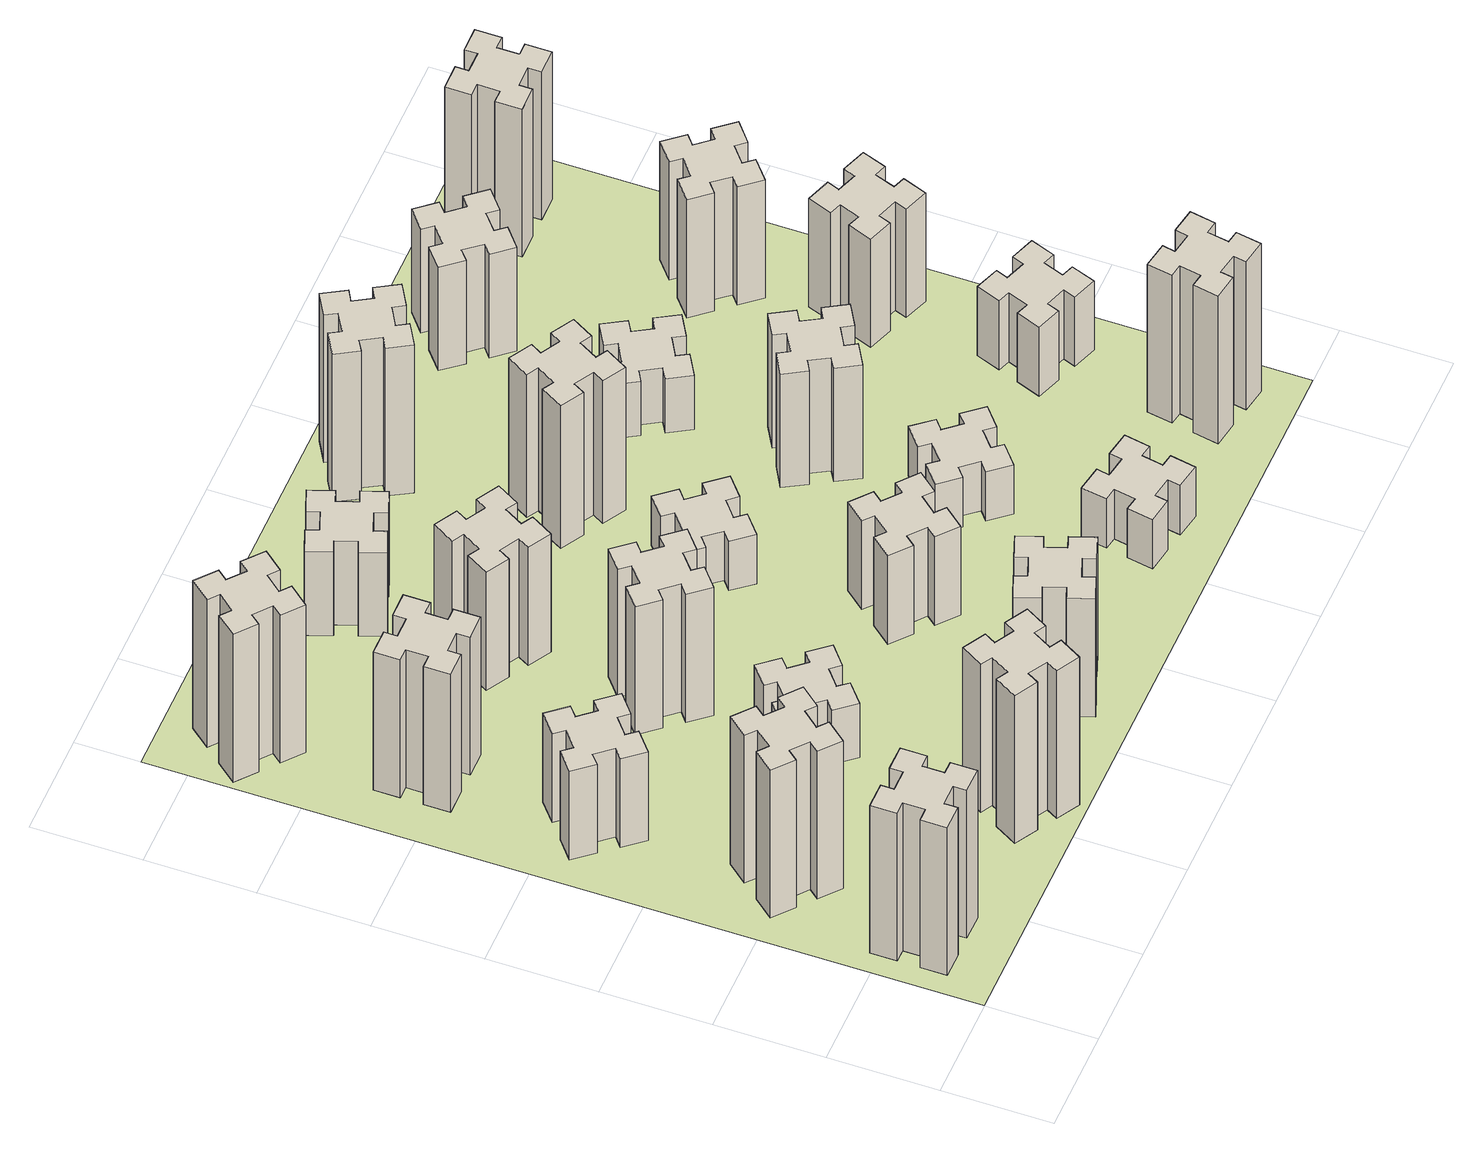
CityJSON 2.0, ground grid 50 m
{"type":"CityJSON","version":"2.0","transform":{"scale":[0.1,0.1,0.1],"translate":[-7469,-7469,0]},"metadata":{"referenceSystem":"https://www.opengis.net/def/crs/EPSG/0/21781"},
"CityObjects":{
"building1":{"type":"Building","attributes":{"class":"1000","function":"1000","usage":"1000","yearOfConstruction":2016,"roofType":"1000","measuredHeight":90,"storeysAboveGround":30,"storeysBelowGround":0},"geometry":[{"type":"Solid","lod":"1","boundaries":[[[[0,1,2,3,4,5,6,7,8,9,10,11,12,13,14,15,16,17,18,19]],[[17,16,20,21]],[[16,15,22,20]],[[15,14,23,22]],[[14,13,24,23]],[[13,12,25,24]],[[12,11,26,25]],[[11,10,27,26]],[[10,9,28,27]],[[9,8,29,28]],[[8,7,30,29]],[[7,6,31,30]],[[6,5,32,31]],[[5,4,33,32]],[[4,3,34,33]],[[3,2,35,34]],[[2,1,36,35]],[[1,0,37,36]],[[0,19,38,37]],[[19,18,39,38]],[[18,17,21,39]],[[24,25,26,27,28,29,30,31,32,33,34,35,36,37,38,39,21,20,22,23]]]]}]},
"building2":{"type":"Building","attributes":{"class":"1000","function":"1000","usage":"1000","yearOfConstruction":2016,"roofType":"1000","measuredHeight":90,"storeysAboveGround":30,"storeysBelowGround":0},"geometry":[{"type":"Solid","lod":"1","boundaries":[[[[40,41,42,43,44,45,46,47,48,49,50,51,52,53,54,55,56,57,58,59]],[[57,56,60,61]],[[56,55,62,60]],[[55,54,63,62]],[[54,53,64,63]],[[53,52,65,64]],[[52,51,66,65]],[[51,50,67,66]],[[50,49,68,67]],[[49,48,69,68]],[[48,47,70,69]],[[47,46,71,70]],[[46,45,72,71]],[[45,44,73,72]],[[44,43,74,73]],[[43,42,75,74]],[[42,41,76,75]],[[41,40,77,76]],[[40,59,78,77]],[[59,58,79,78]],[[58,57,61,79]],[[64,65,66,67,68,69,70,71,72,73,74,75,76,77,78,79,61,60,62,63]]]]}]},
"building3":{"type":"Building","attributes":{"class":"1000","function":"1000","usage":"1000","yearOfConstruction":2016,"roofType":"1000","measuredHeight":54,"storeysAboveGround":30,"storeysBelowGround":0},"geometry":[{"type":"Solid","lod":"1","boundaries":[[[[80,81,82,83,84,85,86,87,88,89,90,91,92,93,94,95,96,97,98,99]],[[97,96,100,101]],[[96,95,102,100]],[[95,94,103,102]],[[94,93,104,103]],[[93,92,105,104]],[[92,91,106,105]],[[91,90,107,106]],[[90,89,108,107]],[[89,88,109,108]],[[88,87,110,109]],[[87,86,111,110]],[[86,85,112,111]],[[85,84,113,112]],[[84,83,114,113]],[[83,82,115,114]],[[82,81,116,115]],[[81,80,117,116]],[[80,99,118,117]],[[99,98,119,118]],[[98,97,101,119]],[[104,105,106,107,108,109,110,111,112,113,114,115,116,117,118,119,101,100,102,103]]]]}]},
"building4":{"type":"Building","attributes":{"class":"1000","function":"1000","usage":"1000","yearOfConstruction":2016,"roofType":"1000","measuredHeight":84,"storeysAboveGround":30,"storeysBelowGround":0},"geometry":[{"type":"Solid","lod":"1","boundaries":[[[[120,121,122,123,124,125,126,127,128,129,130,131,132,133,134,135,136,137,138,139]],[[137,136,140,141]],[[136,135,142,140]],[[135,134,143,142]],[[134,133,144,143]],[[133,132,145,144]],[[132,131,146,145]],[[131,130,147,146]],[[130,129,148,147]],[[129,128,149,148]],[[128,127,150,149]],[[127,126,151,150]],[[126,125,152,151]],[[125,124,153,152]],[[124,123,154,153]],[[123,122,155,154]],[[122,121,156,155]],[[121,120,157,156]],[[120,139,158,157]],[[139,138,159,158]],[[138,137,141,159]],[[144,145,146,147,148,149,150,151,152,153,154,155,156,157,158,159,141,140,142,143]]]]}]},
"building5":{"type":"Building","attributes":{"class":"1000","function":"1000","usage":"1000","yearOfConstruction":2016,"roofType":"1000","measuredHeight":90,"storeysAboveGround":30,"storeysBelowGround":0},"geometry":[{"type":"Solid","lod":"1","boundaries":[[[[160,161,162,163,164,165,166,167,168,169,170,171,172,173,174,175,176,177,178,179]],[[177,176,180,181]],[[176,175,182,180]],[[175,174,183,182]],[[174,173,184,183]],[[173,172,185,184]],[[172,171,186,185]],[[171,170,187,186]],[[170,169,188,187]],[[169,168,189,188]],[[168,167,190,189]],[[167,166,191,190]],[[166,165,192,191]],[[165,164,193,192]],[[164,163,194,193]],[[163,162,195,194]],[[162,161,196,195]],[[161,160,197,196]],[[160,179,198,197]],[[179,178,199,198]],[[178,177,181,199]],[[184,185,186,187,188,189,190,191,192,193,194,195,196,197,198,199,181,180,182,183]]]]}]},
"building6":{"type":"Building","attributes":{"class":"1000","function":"1000","usage":"1000","yearOfConstruction":2016,"roofType":"1000","measuredHeight":90,"storeysAboveGround":30,"storeysBelowGround":0},"geometry":[{"type":"Solid","lod":"1","boundaries":[[[[200,201,202,203,204,205,206,207,208,209,210,211,212,213,214,215,216,217,218,219]],[[217,216,220,221]],[[216,215,222,220]],[[215,214,223,222]],[[214,213,224,223]],[[213,212,225,224]],[[212,211,226,225]],[[211,210,227,226]],[[210,209,228,227]],[[209,208,229,228]],[[208,207,230,229]],[[207,206,231,230]],[[206,205,232,231]],[[205,204,233,232]],[[204,203,234,233]],[[203,202,235,234]],[[202,201,236,235]],[[201,200,237,236]],[[200,219,238,237]],[[219,218,239,238]],[[218,217,221,239]],[[224,225,226,227,228,229,230,231,232,233,234,235,236,237,238,239,221,220,222,223]]]]}]},
"building7":{"type":"Building","attributes":{"class":"1000","function":"1000","usage":"1000","yearOfConstruction":2016,"roofType":"1000","measuredHeight":33,"storeysAboveGround":30,"storeysBelowGround":0},"geometry":[{"type":"Solid","lod":"1","boundaries":[[[[240,241,242,243,244,245,246,247,248,249,250,251,252,253,254,255,256,257,258,259]],[[257,256,260,261]],[[256,255,262,260]],[[255,254,263,262]],[[254,253,264,263]],[[253,252,265,264]],[[252,251,266,265]],[[251,250,267,266]],[[250,249,268,267]],[[249,248,269,268]],[[248,247,270,269]],[[247,246,271,270]],[[246,245,272,271]],[[245,244,273,272]],[[244,243,274,273]],[[243,242,275,274]],[[242,241,276,275]],[[241,240,277,276]],[[240,259,278,277]],[[259,258,279,278]],[[258,257,261,279]],[[264,265,266,267,268,269,270,271,272,273,274,275,276,277,278,279,261,260,262,263]]]]}]},
"building8":{"type":"Building","attributes":{"class":"1000","function":"1000","usage":"1000","yearOfConstruction":2016,"roofType":"1000","measuredHeight":78,"storeysAboveGround":30,"storeysBelowGround":0},"geometry":[{"type":"Solid","lod":"1","boundaries":[[[[280,281,282,283,284,285,286,287,288,289,290,291,292,293,294,295,296,297,298,299]],[[297,296,300,301]],[[296,295,302,300]],[[295,294,303,302]],[[294,293,304,303]],[[293,292,305,304]],[[292,291,306,305]],[[291,290,307,306]],[[290,289,308,307]],[[289,288,309,308]],[[288,287,310,309]],[[287,286,311,310]],[[286,285,312,311]],[[285,284,313,312]],[[284,283,314,313]],[[283,282,315,314]],[[282,281,316,315]],[[281,280,317,316]],[[280,299,318,317]],[[299,298,319,318]],[[298,297,301,319]],[[304,305,306,307,308,309,310,311,312,313,314,315,316,317,318,319,301,300,302,303]]]]}]},
"building9":{"type":"Building","attributes":{"class":"1000","function":"1000","usage":"1000","yearOfConstruction":2016,"roofType":"1000","measuredHeight":72,"storeysAboveGround":30,"storeysBelowGround":0},"geometry":[{"type":"Solid","lod":"1","boundaries":[[[[320,321,322,323,324,325,326,327,328,329,330,331,332,333,334,335,336,337,338,339]],[[337,336,340,341]],[[336,335,342,340]],[[335,334,343,342]],[[334,333,344,343]],[[333,332,345,344]],[[332,331,346,345]],[[331,330,347,346]],[[330,329,348,347]],[[329,328,349,348]],[[328,327,350,349]],[[327,326,351,350]],[[326,325,352,351]],[[325,324,353,352]],[[324,323,354,353]],[[323,322,355,354]],[[322,321,356,355]],[[321,320,357,356]],[[320,339,358,357]],[[339,338,359,358]],[[338,337,341,359]],[[344,345,346,347,348,349,350,351,352,353,354,355,356,357,358,359,341,340,342,343]]]]}]},
"building10":{"type":"Building","attributes":{"class":"1000","function":"1000","usage":"1000","yearOfConstruction":2016,"roofType":"1000","measuredHeight":72,"storeysAboveGround":30,"storeysBelowGround":0},"geometry":[{"type":"Solid","lod":"1","boundaries":[[[[360,361,362,363,364,365,366,367,368,369,370,371,372,373,374,375,376,377,378,379]],[[377,376,380,381]],[[376,375,382,380]],[[375,374,383,382]],[[374,373,384,383]],[[373,372,385,384]],[[372,371,386,385]],[[371,370,387,386]],[[370,369,388,387]],[[369,368,389,388]],[[368,367,390,389]],[[367,366,391,390]],[[366,365,392,391]],[[365,364,393,392]],[[364,363,394,393]],[[363,362,395,394]],[[362,361,396,395]],[[361,360,397,396]],[[360,379,398,397]],[[379,378,399,398]],[[378,377,381,399]],[[384,385,386,387,388,389,390,391,392,393,394,395,396,397,398,399,381,380,382,383]]]]}]},
"building11":{"type":"Building","attributes":{"class":"1000","function":"1000","usage":"1000","yearOfConstruction":2016,"roofType":"1000","measuredHeight":51,"storeysAboveGround":30,"storeysBelowGround":0},"geometry":[{"type":"Solid","lod":"1","boundaries":[[[[400,401,402,403,404,405,406,407,408,409,410,411,412,413,414,415,416,417,418,419]],[[417,416,420,421]],[[416,415,422,420]],[[415,414,423,422]],[[414,413,424,423]],[[413,412,425,424]],[[412,411,426,425]],[[411,410,427,426]],[[410,409,428,427]],[[409,408,429,428]],[[408,407,430,429]],[[407,406,431,430]],[[406,405,432,431]],[[405,404,433,432]],[[404,403,434,433]],[[403,402,435,434]],[[402,401,436,435]],[[401,400,437,436]],[[400,419,438,437]],[[419,418,439,438]],[[418,417,421,439]],[[424,425,426,427,428,429,430,431,432,433,434,435,436,437,438,439,421,420,422,423]]]]}]},
"building12":{"type":"Building","attributes":{"class":"1000","function":"1000","usage":"1000","yearOfConstruction":2016,"roofType":"1000","measuredHeight":54,"storeysAboveGround":30,"storeysBelowGround":0},"geometry":[{"type":"Solid","lod":"1","boundaries":[[[[440,441,442,443,444,445,446,447,448,449,450,451,452,453,454,455,456,457,458,459]],[[457,456,460,461]],[[456,455,462,460]],[[455,454,463,462]],[[454,453,464,463]],[[453,452,465,464]],[[452,451,466,465]],[[451,450,467,466]],[[450,449,468,467]],[[449,448,469,468]],[[448,447,470,469]],[[447,446,471,470]],[[446,445,472,471]],[[445,444,473,472]],[[444,443,474,473]],[[443,442,475,474]],[[442,441,476,475]],[[441,440,477,476]],[[440,459,478,477]],[[459,458,479,478]],[[458,457,461,479]],[[464,465,466,467,468,469,470,471,472,473,474,475,476,477,478,479,461,460,462,463]]]]}]},
"building13":{"type":"Building","attributes":{"class":"1000","function":"1000","usage":"1000","yearOfConstruction":2016,"roofType":"1000","measuredHeight":30,"storeysAboveGround":30,"storeysBelowGround":0},"geometry":[{"type":"Solid","lod":"1","boundaries":[[[[480,481,482,483,484,485,486,487,488,489,490,491,492,493,494,495,496,497,498,499]],[[497,496,500,501]],[[496,495,502,500]],[[495,494,503,502]],[[494,493,504,503]],[[493,492,505,504]],[[492,491,506,505]],[[491,490,507,506]],[[490,489,508,507]],[[489,488,509,508]],[[488,487,510,509]],[[487,486,511,510]],[[486,485,512,511]],[[485,484,513,512]],[[484,483,514,513]],[[483,482,515,514]],[[482,481,516,515]],[[481,480,517,516]],[[480,499,518,517]],[[499,498,519,518]],[[498,497,501,519]],[[504,505,506,507,508,509,510,511,512,513,514,515,516,517,518,519,501,500,502,503]]]]}]},
"building14":{"type":"Building","attributes":{"class":"1000","function":"1000","usage":"1000","yearOfConstruction":2016,"roofType":"1000","measuredHeight":87,"storeysAboveGround":30,"storeysBelowGround":0},"geometry":[{"type":"Solid","lod":"1","boundaries":[[[[520,521,522,523,524,525,526,527,528,529,530,531,532,533,534,535,536,537,538,539]],[[537,536,540,541]],[[536,535,542,540]],[[535,534,543,542]],[[534,533,544,543]],[[533,532,545,544]],[[532,531,546,545]],[[531,530,547,546]],[[530,529,548,547]],[[529,528,549,548]],[[528,527,550,549]],[[527,526,551,550]],[[526,525,552,551]],[[525,524,553,552]],[[524,523,554,553]],[[523,522,555,554]],[[522,521,556,555]],[[521,520,557,556]],[[520,539,558,557]],[[539,538,559,558]],[[538,537,541,559]],[[544,545,546,547,548,549,550,551,552,553,554,555,556,557,558,559,541,540,542,543]]]]}]},
"building15":{"type":"Building","attributes":{"class":"1000","function":"1000","usage":"1000","yearOfConstruction":2016,"roofType":"1000","measuredHeight":30,"storeysAboveGround":30,"storeysBelowGround":0},"geometry":[{"type":"Solid","lod":"1","boundaries":[[[[560,561,562,563,564,565,566,567,568,569,570,571,572,573,574,575,576,577,578,579]],[[577,576,580,581]],[[576,575,582,580]],[[575,574,583,582]],[[574,573,584,583]],[[573,572,585,584]],[[572,571,586,585]],[[571,570,587,586]],[[570,569,588,587]],[[569,568,589,588]],[[568,567,590,589]],[[567,566,591,590]],[[566,565,592,591]],[[565,564,593,592]],[[564,563,594,593]],[[563,562,595,594]],[[562,561,596,595]],[[561,560,597,596]],[[560,579,598,597]],[[579,578,599,598]],[[578,577,581,599]],[[584,585,586,587,588,589,590,591,592,593,594,595,596,597,598,599,581,580,582,583]]]]}]},
"building16":{"type":"Building","attributes":{"class":"1000","function":"1000","usage":"1000","yearOfConstruction":2016,"roofType":"1000","measuredHeight":90,"storeysAboveGround":30,"storeysBelowGround":0},"geometry":[{"type":"Solid","lod":"1","boundaries":[[[[600,601,602,603,604,605,606,607,608,609,610,611,612,613,614,615,616,617,618,619]],[[617,616,620,621]],[[616,615,622,620]],[[615,614,623,622]],[[614,613,624,623]],[[613,612,625,624]],[[612,611,626,625]],[[611,610,627,626]],[[610,609,628,627]],[[609,608,629,628]],[[608,607,630,629]],[[607,606,631,630]],[[606,605,632,631]],[[605,604,633,632]],[[604,603,634,633]],[[603,602,635,634]],[[602,601,636,635]],[[601,600,637,636]],[[600,619,638,637]],[[619,618,639,638]],[[618,617,621,639]],[[624,625,626,627,628,629,630,631,632,633,634,635,636,637,638,639,621,620,622,623]]]]}]},
"building17":{"type":"Building","attributes":{"class":"1000","function":"1000","usage":"1000","yearOfConstruction":2016,"roofType":"1000","measuredHeight":30,"storeysAboveGround":30,"storeysBelowGround":0},"geometry":[{"type":"Solid","lod":"1","boundaries":[[[[640,641,642,643,644,645,646,647,648,649,650,651,652,653,654,655,656,657,658,659]],[[657,656,660,661]],[[656,655,662,660]],[[655,654,663,662]],[[654,653,664,663]],[[653,652,665,664]],[[652,651,666,665]],[[651,650,667,666]],[[650,649,668,667]],[[649,648,669,668]],[[648,647,670,669]],[[647,646,671,670]],[[646,645,672,671]],[[645,644,673,672]],[[644,643,674,673]],[[643,642,675,674]],[[642,641,676,675]],[[641,640,677,676]],[[640,659,678,677]],[[659,658,679,678]],[[658,657,661,679]],[[664,665,666,667,668,669,670,671,672,673,674,675,676,677,678,679,661,660,662,663]]]]}]},
"building18":{"type":"Building","attributes":{"class":"1000","function":"1000","usage":"1000","yearOfConstruction":2016,"roofType":"1000","measuredHeight":69,"storeysAboveGround":30,"storeysBelowGround":0},"geometry":[{"type":"Solid","lod":"1","boundaries":[[[[680,681,682,683,684,685,686,687,688,689,690,691,692,693,694,695,696,697,698,699]],[[697,696,700,701]],[[696,695,702,700]],[[695,694,703,702]],[[694,693,704,703]],[[693,692,705,704]],[[692,691,706,705]],[[691,690,707,706]],[[690,689,708,707]],[[689,688,709,708]],[[688,687,710,709]],[[687,686,711,710]],[[686,685,712,711]],[[685,684,713,712]],[[684,683,714,713]],[[683,682,715,714]],[[682,681,716,715]],[[681,680,717,716]],[[680,699,718,717]],[[699,698,719,718]],[[698,697,701,719]],[[704,705,706,707,708,709,710,711,712,713,714,715,716,717,718,719,701,700,702,703]]]]}]},
"building19":{"type":"Building","attributes":{"class":"1000","function":"1000","usage":"1000","yearOfConstruction":2016,"roofType":"1000","measuredHeight":33,"storeysAboveGround":30,"storeysBelowGround":0},"geometry":[{"type":"Solid","lod":"1","boundaries":[[[[720,721,722,723,724,725,726,727,728,729,730,731,732,733,734,735,736,737,738,739]],[[737,736,740,741]],[[736,735,742,740]],[[735,734,743,742]],[[734,733,744,743]],[[733,732,745,744]],[[732,731,746,745]],[[731,730,747,746]],[[730,729,748,747]],[[729,728,749,748]],[[728,727,750,749]],[[727,726,751,750]],[[726,725,752,751]],[[725,724,753,752]],[[724,723,754,753]],[[723,722,755,754]],[[722,721,756,755]],[[721,720,757,756]],[[720,739,758,757]],[[739,738,759,758]],[[738,737,741,759]],[[744,745,746,747,748,749,750,751,752,753,754,755,756,757,758,759,741,740,742,743]]]]}]},
"building20":{"type":"Building","attributes":{"class":"1000","function":"1000","usage":"1000","yearOfConstruction":2016,"roofType":"1000","measuredHeight":90,"storeysAboveGround":30,"storeysBelowGround":0},"geometry":[{"type":"Solid","lod":"1","boundaries":[[[[760,761,762,763,764,765,766,767,768,769,770,771,772,773,774,775,776,777,778,779]],[[777,776,780,781]],[[776,775,782,780]],[[775,774,783,782]],[[774,773,784,783]],[[773,772,785,784]],[[772,771,786,785]],[[771,770,787,786]],[[770,769,788,787]],[[769,768,789,788]],[[768,767,790,789]],[[767,766,791,790]],[[766,765,792,791]],[[765,764,793,792]],[[764,763,794,793]],[[763,762,795,794]],[[762,761,796,795]],[[761,760,797,796]],[[760,779,798,797]],[[779,778,799,798]],[[778,777,781,799]],[[784,785,786,787,788,789,790,791,792,793,794,795,796,797,798,799,781,780,782,783]]]]}]},
"building21":{"type":"Building","attributes":{"class":"1000","function":"1000","usage":"1000","yearOfConstruction":2016,"roofType":"1000","measuredHeight":63,"storeysAboveGround":30,"storeysBelowGround":0},"geometry":[{"type":"Solid","lod":"1","boundaries":[[[[800,801,802,803,804,805,806,807,808,809,810,811,812,813,814,815,816,817,818,819]],[[817,816,820,821]],[[816,815,822,820]],[[815,814,823,822]],[[814,813,824,823]],[[813,812,825,824]],[[812,811,826,825]],[[811,810,827,826]],[[810,809,828,827]],[[809,808,829,828]],[[808,807,830,829]],[[807,806,831,830]],[[806,805,832,831]],[[805,804,833,832]],[[804,803,834,833]],[[803,802,835,834]],[[802,801,836,835]],[[801,800,837,836]],[[800,819,838,837]],[[819,818,839,838]],[[818,817,821,839]],[[824,825,826,827,828,829,830,831,832,833,834,835,836,837,838,839,821,820,822,823]]]]}]},
"building22":{"type":"Building","attributes":{"class":"1000","function":"1000","usage":"1000","yearOfConstruction":2016,"roofType":"1000","measuredHeight":42,"storeysAboveGround":30,"storeysBelowGround":0},"geometry":[{"type":"Solid","lod":"1","boundaries":[[[[840,841,842,843,844,845,846,847,848,849,850,851,852,853,854,855,856,857,858,859]],[[857,856,860,861]],[[856,855,862,860]],[[855,854,863,862]],[[854,853,864,863]],[[853,852,865,864]],[[852,851,866,865]],[[851,850,867,866]],[[850,849,868,867]],[[849,848,869,868]],[[848,847,870,869]],[[847,846,871,870]],[[846,845,872,871]],[[845,844,873,872]],[[844,843,874,873]],[[843,842,875,874]],[[842,841,876,875]],[[841,840,877,876]],[[840,859,878,877]],[[859,858,879,878]],[[858,857,861,879]],[[864,865,866,867,868,869,870,871,872,873,874,875,876,877,878,879,861,860,862,863]]]]}]},
"building23":{"type":"Building","attributes":{"class":"1000","function":"1000","usage":"1000","yearOfConstruction":2016,"roofType":"1000","measuredHeight":66,"storeysAboveGround":30,"storeysBelowGround":0},"geometry":[{"type":"Solid","lod":"1","boundaries":[[[[880,881,882,883,884,885,886,887,888,889,890,891,892,893,894,895,896,897,898,899]],[[897,896,900,901]],[[896,895,902,900]],[[895,894,903,902]],[[894,893,904,903]],[[893,892,905,904]],[[892,891,906,905]],[[891,890,907,906]],[[890,889,908,907]],[[889,888,909,908]],[[888,887,910,909]],[[887,886,911,910]],[[886,885,912,911]],[[885,884,913,912]],[[884,883,914,913]],[[883,882,915,914]],[[882,881,916,915]],[[881,880,917,916]],[[880,899,918,917]],[[899,898,919,918]],[[898,897,901,919]],[[904,905,906,907,908,909,910,911,912,913,914,915,916,917,918,919,901,900,902,903]]]]}]},
"building24":{"type":"Building","attributes":{"class":"1000","function":"1000","usage":"1000","yearOfConstruction":2016,"roofType":"1000","measuredHeight":72,"storeysAboveGround":30,"storeysBelowGround":0},"geometry":[{"type":"Solid","lod":"1","boundaries":[[[[920,921,922,923,924,925,926,927,928,929,930,931,932,933,934,935,936,937,938,939]],[[937,936,940,941]],[[936,935,942,940]],[[935,934,943,942]],[[934,933,944,943]],[[933,932,945,944]],[[932,931,946,945]],[[931,930,947,946]],[[930,929,948,947]],[[929,928,949,948]],[[928,927,950,949]],[[927,926,951,950]],[[926,925,952,951]],[[925,924,953,952]],[[924,923,954,953]],[[923,922,955,954]],[[922,921,956,955]],[[921,920,957,956]],[[920,939,958,957]],[[939,938,959,958]],[[938,937,941,959]],[[944,945,946,947,948,949,950,951,952,953,954,955,956,957,958,959,941,940,942,943]]]]}]},
"building25":{"type":"Building","attributes":{"class":"1000","function":"1000","usage":"1000","yearOfConstruction":2016,"roofType":"1000","measuredHeight":90,"storeysAboveGround":30,"storeysBelowGround":0},"geometry":[{"type":"Solid","lod":"1","boundaries":[[[[960,961,962,963,964,965,966,967,968,969,970,971,972,973,974,975,976,977,978,979]],[[977,976,980,981]],[[976,975,982,980]],[[975,974,983,982]],[[974,973,984,983]],[[973,972,985,984]],[[972,971,986,985]],[[971,970,987,986]],[[970,969,988,987]],[[969,968,989,988]],[[968,967,990,989]],[[967,966,991,990]],[[966,965,992,991]],[[965,964,993,992]],[[964,963,994,993]],[[963,962,995,994]],[[962,961,996,995]],[[961,960,997,996]],[[960,979,998,997]],[[979,978,999,998]],[[978,977,981,999]],[[984,985,986,987,988,989,990,991,992,993,994,995,996,997,998,999,981,980,982,983]]]]}]},
"landuse1":{"type":"LandUse","attributes":{"name":"plot1","function":"1010"},"geometry":[{"type":"MultiSurface","lod":"1","boundaries":[[[1000,1001,1002,1003]]]}]}
},
"vertices":[
[165,425,0],[165,325,0],[105,325,0],[105,205,0],[225,205,0],[225,265,0],[325,265,0],[325,205,0],[445,205,0],[445,325,0],[385,325,0],[385,425,0],[445,425,0],[445,545,0],[325,545,0],[325,485,0],[225,485,0],[225,545,0],[105,545,0],[105,425,0],[225,485,900],[225,545,900],[325,485,900],[325,545,900],[445,545,900],[445,425,900],[385,425,900],[385,325,900],[445,325,900],[445,205,900],[325,205,900],[325,265,900],[225,265,900],[225,205,900],[105,205,900],[105,325,900],[165,325,900],[165,425,900],[105,425,900],[105,545,900],
[484,1067,0],[408,1132,0],[446,1178,0],[354,1255,0],[277,1163,0],[323,1124,0],[259,1048,0],[213,1086,0],[136,994,0],[228,917,0],[266,963,0],[343,899,0],[304,853,0],[396,776,0],[473,868,0],[427,906,0],[492,983,0],[538,944,0],[615,1036,0],[523,1113,0],[492,983,900],[538,944,900],[427,906,900],[473,868,900],[396,776,900],[304,853,900],[343,899,900],[266,963,900],[228,917,900],[136,994,900],[213,1086,900],[259,1048,900],[323,1124,900],[277,1163,900],[354,1255,900],[446,1178,900],[408,1132,900],[484,1067,900],[523,1113,900],[615,1036,900],
[408,1739,0],[484,1803,0],[523,1757,0],[615,1834,0],[538,1926,0],[492,1888,0],[427,1964,0],[473,2003,0],[396,2095,0],[304,2018,0],[343,1972,0],[266,1907,0],[228,1953,0],[136,1876,0],[213,1784,0],[259,1823,0],[323,1746,0],[277,1708,0],[354,1616,0],[446,1693,0],[323,1746,540],[277,1708,540],[259,1823,540],[213,1784,540],[136,1876,540],[228,1953,540],[266,1907,540],[343,1972,540],[304,2018,540],[396,2095,540],[473,2003,540],[427,1964,540],[492,1888,540],[538,1926,540],[615,1834,540],[523,1757,540],[484,1803,540],[408,1739,540],[446,1693,540],[354,1616,540],
[485,2545,0],[485,2645,0],[545,2645,0],[545,2765,0],[425,2765,0],[425,2705,0],[325,2705,0],[325,2765,0],[205,2765,0],[205,2645,0],[265,2645,0],[265,2545,0],[205,2545,0],[205,2425,0],[325,2425,0],[325,2485,0],[425,2485,0],[425,2425,0],[545,2425,0],[545,2545,0],[425,2485,840],[425,2425,840],[325,2485,840],[325,2425,840],[205,2425,840],[205,2545,840],[265,2545,840],[265,2645,840],[205,2645,840],[205,2765,840],[325,2765,840],[325,2705,840],[425,2705,840],[425,2765,840],[545,2765,840],[545,2645,840],[485,2645,840],[485,2545,840],[545,2545,840],[545,2425,840],
[1214,346,0],[1127,396,0],[1157,448,0],[1053,508,0],[993,404,0],[1045,374,0],[995,287,0],[943,317,0],[883,213,0],[987,153,0],[1017,205,0],[1104,155,0],[1074,103,0],[1178,43,0],[1238,147,0],[1186,177,0],[1236,264,0],[1288,234,0],[1348,338,0],[1244,398,0],[1236,264,900],[1288,234,900],[1186,177,900],[1238,147,900],[1178,43,900],[1074,103,900],[1104,155,900],[1017,205,900],[987,153,900],[883,213,900],[943,317,900],[995,287,900],[1045,374,900],[993,404,900],[1053,508,900],[1157,448,900],[1127,396,900],[1214,346,900],[1244,398,900],[1348,338,900],
[384,3387,0],[308,3452,0],[346,3498,0],[254,3575,0],[177,3483,0],[223,3444,0],[159,3368,0],[113,3406,0],[36,3314,0],[128,3237,0],[166,3283,0],[243,3219,0],[204,3173,0],[296,3096,0],[373,3188,0],[327,3226,0],[392,3303,0],[438,3264,0],[515,3356,0],[423,3433,0],[392,3303,900],[438,3264,900],[327,3226,900],[373,3188,900],[296,3096,900],[204,3173,900],[243,3219,900],[166,3283,900],[128,3237,900],[36,3314,900],[113,3406,900],[159,3368,900],[223,3444,900],[177,3483,900],[254,3575,900],[346,3498,900],[308,3452,900],[384,3387,900],[423,3433,900],[515,3356,900],
[1083,1332,0],[1006,1267,0],[968,1313,0],[876,1236,0],[953,1144,0],[999,1183,0],[1063,1106,0],[1017,1068,0],[1094,976,0],[1186,1053,0],[1148,1099,0],[1224,1163,0],[1263,1117,0],[1355,1194,0],[1278,1286,0],[1232,1248,0],[1167,1324,0],[1213,1363,0],[1136,1455,0],[1044,1378,0],[1167,1324,330],[1213,1363,330],[1232,1248,330],[1278,1286,330],[1355,1194,330],[1263,1117,330],[1224,1163,330],[1148,1099,330],[1186,1053,330],[1094,976,330],[1017,1068,330],[1063,1106,330],[999,1183,330],[953,1144,330],[876,1236,330],[968,1313,330],[1006,1267,330],[1083,1332,330],[1044,1378,330],[1136,1455,330],
[1083,1972,0],[1006,1907,0],[968,1953,0],[876,1876,0],[953,1784,0],[999,1823,0],[1063,1746,0],[1017,1708,0],[1094,1616,0],[1186,1693,0],[1148,1739,0],[1224,1803,0],[1263,1757,0],[1355,1834,0],[1278,1926,0],[1232,1888,0],[1167,1964,0],[1213,2003,0],[1136,2095,0],[1044,2018,0],[1167,1964,780],[1213,2003,780],[1232,1888,780],[1278,1926,780],[1355,1834,780],[1263,1757,780],[1224,1803,780],[1148,1739,780],[1186,1693,780],[1094,1616,780],[1017,1708,780],[1063,1746,780],[999,1823,780],[953,1784,780],[876,1876,780],[968,1953,780],[1006,1907,780],[1083,1972,780],[1044,2018,780],[1136,2095,780],
[1765,496,0],[1671,462,0],[1650,518,0],[1537,477,0],[1579,364,0],[1635,385,0],[1669,291,0],[1613,270,0],[1654,157,0],[1767,199,0],[1746,255,0],[1840,289,0],[1860,233,0],[1973,274,0],[1932,387,0],[1876,366,0],[1842,460,0],[1898,480,0],[1857,593,0],[1744,552,0],[1842,460,720],[1898,480,720],[1876,366,720],[1932,387,720],[1973,274,720],[1860,233,720],[1840,289,720],[1746,255,720],[1767,199,720],[1654,157,720],[1613,270,720],[1669,291,720],[1635,385,720],[1579,364,720],[1537,477,720],[1650,518,720],[1671,462,720],[1765,496,720],[1744,552,720],[1857,593,720],
[1214,2666,0],[1127,2716,0],[1157,2768,0],[1053,2828,0],[993,2724,0],[1045,2694,0],[995,2607,0],[943,2637,0],[883,2533,0],[987,2473,0],[1017,2525,0],[1104,2475,0],[1074,2423,0],[1178,2363,0],[1238,2467,0],[1186,2497,0],[1236,2584,0],[1288,2554,0],[1348,2658,0],[1244,2718,0],[1236,2584,720],[1288,2554,720],[1186,2497,720],[1238,2467,720],[1178,2363,720],[1074,2423,720],[1104,2475,720],[1017,2525,720],[987,2473,720],[883,2533,720],[943,2637,720],[995,2607,720],[1045,2694,720],[993,2724,720],[1053,2828,720],[1157,2768,720],[1127,2716,720],[1214,2666,720],[1244,2718,720],[1348,2658,720],
[1125,3356,0],[1031,3322,0],[1010,3378,0],[897,3337,0],[939,3224,0],[995,3245,0],[1029,3151,0],[973,3130,0],[1014,3017,0],[1127,3059,0],[1106,3115,0],[1200,3149,0],[1220,3093,0],[1333,3134,0],[1292,3247,0],[1236,3226,0],[1202,3320,0],[1258,3340,0],[1217,3453,0],[1104,3412,0],[1202,3320,510],[1258,3340,510],[1236,3226,510],[1292,3247,510],[1333,3134,510],[1220,3093,510],[1200,3149,510],[1106,3115,510],[1127,3059,510],[1014,3017,510],[973,3130,510],[1029,3151,510],[995,3245,510],[939,3224,510],[897,3337,510],[1010,3378,510],[1031,3322,510],[1125,3356,510],[1104,3412,510],[1217,3453,510],
[1846,1063,0],[1923,999,0],[1884,953,0],[1976,876,0],[2053,968,0],[2007,1006,0],[2072,1083,0],[2118,1044,0],[2195,1136,0],[2103,1213,0],[2064,1167,0],[1988,1232,0],[2026,1278,0],[1934,1355,0],[1857,1263,0],[1903,1224,0],[1839,1148,0],[1793,1186,0],[1716,1094,0],[1808,1017,0],[1839,1148,540],[1793,1186,540],[1903,1224,540],[1857,1263,540],[1934,1355,540],[2026,1278,540],[1988,1232,540],[2064,1167,540],[2103,1213,540],[2195,1136,540],[2118,1044,540],[2072,1083,540],[2007,1006,540],[2053,968,540],[1976,876,540],[1884,953,540],[1923,999,540],[1846,1063,540],[1808,1017,540],[1716,1094,540],
[1972,1988,0],[1907,2064,0],[1953,2103,0],[1876,2195,0],[1784,2118,0],[1823,2072,0],[1746,2007,0],[1708,2053,0],[1616,1976,0],[1693,1884,0],[1739,1923,0],[1803,1846,0],[1757,1808,0],[1834,1716,0],[1926,1793,0],[1888,1839,0],[1964,1903,0],[2003,1857,0],[2095,1934,0],[2018,2026,0],[1964,1903,300],[2003,1857,300],[1888,1839,300],[1926,1793,300],[1834,1716,300],[1757,1808,300],[1803,1846,300],[1739,1923,300],[1693,1884,300],[1616,1976,300],[1708,2053,300],[1746,2007,300],[1823,2072,300],[1784,2118,300],[1876,2195,300],[1953,2103,300],[1907,2064,300],[1972,1988,300],[2018,2026,300],[2095,1934,300],
[2026,2497,0],[2076,2584,0],[2128,2554,0],[2188,2658,0],[2084,2718,0],[2054,2666,0],[1967,2716,0],[1997,2768,0],[1893,2828,0],[1833,2724,0],[1885,2694,0],[1835,2607,0],[1783,2637,0],[1723,2533,0],[1827,2473,0],[1857,2525,0],[1944,2475,0],[1914,2423,0],[2018,2363,0],[2078,2467,0],[1944,2475,870],[1914,2423,870],[1857,2525,870],[1827,2473,870],[1723,2533,870],[1783,2637,870],[1835,2607,870],[1885,2694,870],[1833,2724,870],[1893,2828,870],[1997,2768,870],[1967,2716,870],[2054,2666,870],[2084,2718,870],[2188,2658,870],[2128,2554,870],[2076,2584,870],[2026,2497,870],[2078,2467,870],[2018,2363,870],
[2596,444,0],[2578,345,0],[2519,356,0],[2498,237,0],[2617,217,0],[2627,276,0],[2725,258,0],[2715,199,0],[2833,178,0],[2854,297,0],[2795,307,0],[2812,405,0],[2871,395,0],[2892,513,0],[2774,534,0],[2764,475,0],[2665,492,0],[2676,551,0],[2557,572,0],[2537,454,0],[2665,492,300],[2676,551,300],[2764,475,300],[2774,534,300],[2892,513,300],[2871,395,300],[2812,405,300],[2795,307,300],[2854,297,300],[2833,178,300],[2715,199,300],[2725,258,300],[2627,276,300],[2617,217,300],[2498,237,300],[2519,356,300],[2578,345,300],[2596,444,300],[2537,454,300],[2557,572,300],
[1844,3556,0],[1757,3506,0],[1727,3558,0],[1623,3498,0],[1683,3394,0],[1735,3424,0],[1785,3337,0],[1733,3307,0],[1793,3203,0],[1897,3263,0],[1867,3315,0],[1954,3365,0],[1984,3313,0],[2088,3373,0],[2028,3477,0],[1976,3447,0],[1926,3534,0],[1978,3564,0],[1918,3668,0],[1814,3608,0],[1926,3534,900],[1978,3564,900],[1976,3447,900],[2028,3477,900],[2088,3373,900],[1984,3313,900],[1954,3365,900],[1867,3315,900],[1897,3263,900],[1793,3203,900],[1733,3307,900],[1785,3337,900],[1735,3424,900],[1683,3394,900],[1623,3498,900],[1727,3558,900],[1757,3506,900],[1844,3556,900],[1814,3608,900],[1918,3668,900],
[2628,999,0],[2704,1063,0],[2743,1017,0],[2835,1094,0],[2758,1186,0],[2712,1148,0],[2647,1224,0],[2693,1263,0],[2616,1355,0],[2524,1278,0],[2563,1232,0],[2486,1167,0],[2448,1213,0],[2356,1136,0],[2433,1044,0],[2479,1083,0],[2543,1006,0],[2497,968,0],[2574,876,0],[2666,953,0],[2543,1006,300],[2497,968,300],[2479,1083,300],[2433,1044,300],[2356,1136,300],[2448,1213,300],[2486,1167,300],[2563,1232,300],[2524,1278,300],[2616,1355,300],[2693,1263,300],[2647,1224,300],[2712,1148,300],[2758,1186,300],[2835,1094,300],[2743,1017,300],[2704,1063,300],[2628,999,300],[2666,953,300],[2574,876,300],
[2475,1744,0],[2525,1657,0],[2473,1627,0],[2533,1523,0],[2637,1583,0],[2607,1635,0],[2694,1685,0],[2724,1633,0],[2828,1693,0],[2768,1797,0],[2716,1767,0],[2666,1854,0],[2718,1884,0],[2658,1988,0],[2554,1928,0],[2584,1876,0],[2497,1826,0],[2467,1878,0],[2363,1818,0],[2423,1714,0],[2497,1826,690],[2467,1878,690],[2584,1876,690],[2554,1928,690],[2658,1988,690],[2718,1884,690],[2666,1854,690],[2716,1767,690],[2768,1797,690],[2828,1693,690],[2724,1633,690],[2694,1685,690],[2607,1635,690],[2637,1583,690],[2533,1523,690],[2473,1627,690],[2525,1657,690],[2475,1744,690],[2423,1714,690],[2363,1818,690],
[2475,2484,0],[2525,2397,0],[2473,2367,0],[2533,2263,0],[2637,2323,0],[2607,2375,0],[2694,2425,0],[2724,2373,0],[2828,2433,0],[2768,2537,0],[2716,2507,0],[2666,2594,0],[2718,2624,0],[2658,2728,0],[2554,2668,0],[2584,2616,0],[2497,2566,0],[2467,2618,0],[2363,2558,0],[2423,2454,0],[2497,2566,330],[2467,2618,330],[2584,2616,330],[2554,2668,330],[2658,2728,330],[2718,2624,330],[2666,2594,330],[2716,2507,330],[2768,2537,330],[2828,2433,330],[2724,2373,330],[2694,2425,330],[2607,2375,330],[2637,2323,330],[2533,2263,330],[2473,2367,330],[2525,2397,330],[2475,2484,330],[2423,2454,330],[2363,2558,330],
[3504,475,0],[3405,492,0],[3416,551,0],[3297,572,0],[3277,454,0],[3336,444,0],[3318,345,0],[3259,356,0],[3238,237,0],[3357,217,0],[3367,276,0],[3465,258,0],[3455,199,0],[3573,178,0],[3594,297,0],[3535,307,0],[3552,405,0],[3611,395,0],[3632,513,0],[3514,534,0],[3552,405,900],[3611,395,900],[3535,307,900],[3594,297,900],[3573,178,900],[3455,199,900],[3465,258,900],[3367,276,900],[3357,217,900],[3238,237,900],[3259,356,900],[3318,345,900],[3336,444,900],[3277,454,900],[3297,572,900],[3416,551,900],[3405,492,900],[3504,475,900],[3514,534,900],[3632,513,900],
[2812,3368,0],[2747,3444,0],[2793,3483,0],[2716,3575,0],[2624,3498,0],[2663,3452,0],[2586,3387,0],[2548,3433,0],[2456,3356,0],[2533,3264,0],[2579,3303,0],[2643,3226,0],[2597,3188,0],[2674,3096,0],[2766,3173,0],[2728,3219,0],[2804,3283,0],[2843,3237,0],[2935,3314,0],[2858,3406,0],[2804,3283,630],[2843,3237,630],[2728,3219,630],[2766,3173,630],[2674,3096,630],[2597,3188,630],[2643,3226,630],[2579,3303,630],[2533,3264,630],[2456,3356,630],[2548,3433,630],[2586,3387,630],[2663,3452,630],[2624,3498,630],[2716,3575,630],[2793,3483,630],[2747,3444,630],[2812,3368,630],[2858,3406,630],[2935,3314,630],
[3351,1029,0],[3445,995,0],[3424,939,0],[3537,897,0],[3578,1010,0],[3522,1031,0],[3556,1125,0],[3612,1104,0],[3653,1217,0],[3540,1258,0],[3520,1202,0],[3426,1236,0],[3447,1292,0],[3334,1333,0],[3293,1220,0],[3349,1200,0],[3315,1106,0],[3259,1127,0],[3217,1014,0],[3330,973,0],[3315,1106,420],[3259,1127,420],[3349,1200,420],[3293,1220,420],[3334,1333,420],[3447,1292,420],[3426,1236,420],[3520,1202,420],[3540,1258,420],[3653,1217,420],[3612,1104,420],[3556,1125,420],[3522,1031,420],[3578,1010,420],[3537,897,420],[3424,939,420],[3445,995,420],[3351,1029,420],[3330,973,420],[3217,1014,420],
[3520,1942,0],[3426,1976,0],[3447,2032,0],[3334,2073,0],[3293,1960,0],[3349,1940,0],[3315,1846,0],[3259,1867,0],[3217,1754,0],[3330,1713,0],[3351,1769,0],[3445,1735,0],[3424,1679,0],[3537,1637,0],[3578,1750,0],[3522,1771,0],[3556,1865,0],[3612,1844,0],[3653,1957,0],[3540,1998,0],[3556,1865,660],[3612,1844,660],[3522,1771,660],[3578,1750,660],[3537,1637,660],[3424,1679,660],[3445,1735,660],[3351,1769,660],[3330,1713,660],[3217,1754,660],[3259,1867,660],[3315,1846,660],[3349,1940,660],[3293,1960,660],[3334,2073,660],[3447,2032,660],[3426,1976,660],[3520,1942,660],[3540,1998,660],[3653,1957,660],
[3219,2463,0],[3283,2386,0],[3237,2348,0],[3314,2256,0],[3406,2333,0],[3368,2379,0],[3444,2443,0],[3483,2397,0],[3575,2474,0],[3498,2566,0],[3452,2528,0],[3387,2604,0],[3433,2643,0],[3356,2735,0],[3264,2658,0],[3303,2612,0],[3226,2547,0],[3188,2593,0],[3096,2516,0],[3173,2424,0],[3226,2547,720],[3188,2593,720],[3303,2612,720],[3264,2658,720],[3356,2735,720],[3433,2643,720],[3387,2604,720],[3452,2528,720],[3498,2566,720],[3575,2474,720],[3483,2397,720],[3444,2443,720],[3368,2379,720],[3406,2333,720],[3314,2256,720],[3237,2348,720],[3283,2386,720],[3219,2463,720],[3173,2424,720],[3096,2516,720],
[3285,3325,0],[3385,3325,0],[3385,3265,0],[3505,3265,0],[3505,3385,0],[3445,3385,0],[3445,3485,0],[3505,3485,0],[3505,3605,0],[3385,3605,0],[3385,3545,0],[3285,3545,0],[3285,3605,0],[3165,3605,0],[3165,3485,0],[3225,3485,0],[3225,3385,0],[3165,3385,0],[3165,3265,0],[3285,3265,0],[3225,3385,900],[3165,3385,900],[3225,3485,900],[3165,3485,900],[3165,3605,900],[3285,3605,900],[3285,3545,900],[3385,3545,900],[3385,3605,900],[3505,3605,900],[3505,3485,900],[3445,3485,900],[3445,3385,900],[3505,3385,900],[3505,3265,900],[3385,3265,900],[3385,3325,900],[3285,3325,900],[3285,3265,900],[3165,3265,900],
[5,3705,0],[3705,3705,0],[3705,5,0],[5,5,0]
]}
